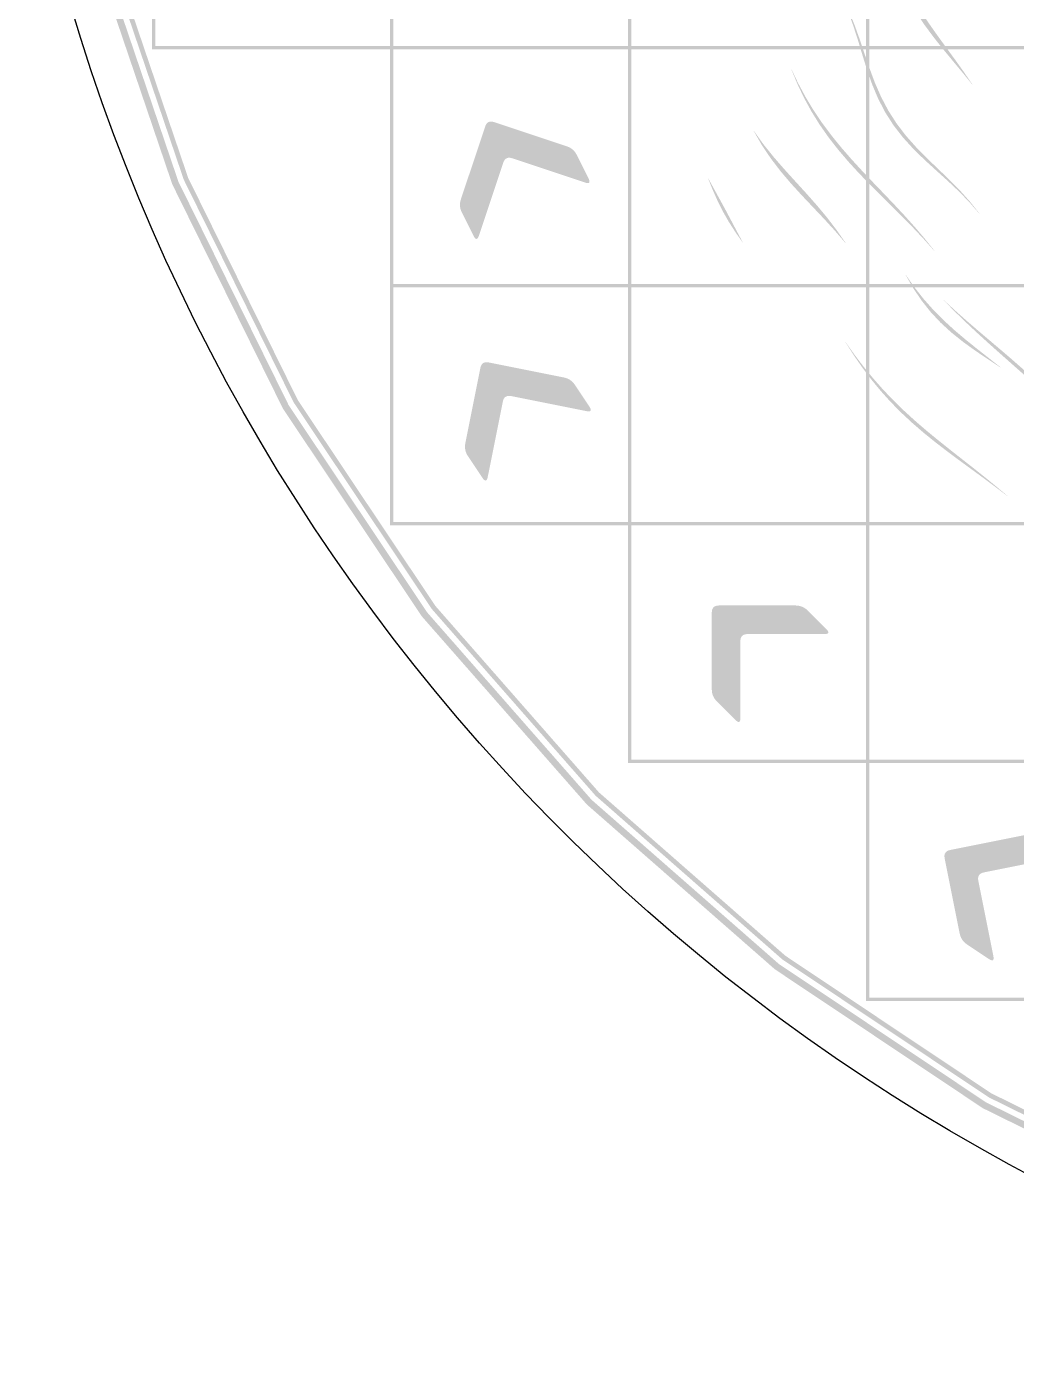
# Model space of a CAD drawing. Header units: millimetres. Extents: x 0 to 409, y 0 to 409.
# Drawn here: x 3.8 to 107.7, y 3.8 to 144.3 of the extents above; entities that cross this region are included whole.
import ezdxf

# ---------------------------------------------------------------- set-up
doc = ezdxf.new("R2010")
doc.units = ezdxf.units.MM
doc.layers.add('CUT', color=1, linetype='Continuous')
doc.layers.add('RASTER', color=7, linetype='Continuous')

msp = doc.modelspace()

# ---------------------------------------------------------------- hatches: boundary and pattern name
at = {"layer": 'RASTER'}
h = msp.add_hatch(color=7, dxfattribs=at)
h.paths.add_polyline_path([(405.485, 204.643), (403.766, 178.427), (398.641, 152.661), (390.196, 127.784), (378.577, 104.221), (363.981, 82.378), (346.659, 62.626), (326.907, 45.304), (305.064, 30.708), (281.501, 19.089), (256.624, 10.644), (230.858, 5.519), (204.642, 3.8), (178.427, 5.519), (152.661, 10.644), (127.783, 19.089), (104.221, 30.708), (82.377, 45.304), (62.625, 62.626), (45.303, 82.378), (30.708, 104.221), (19.088, 127.784), (10.644, 152.661), (5.518, 178.427), (3.8, 204.643), (5.518, 230.858), (10.644, 256.624), (19.088, 281.502), (30.708, 305.064), (45.303, 326.908), (62.625, 346.66), (82.377, 363.982), (104.221, 378.577), (127.783, 390.197), (152.661, 398.641), (178.427, 403.767), (204.642, 405.485), (230.858, 403.767), (256.624, 398.641), (281.501, 390.197), (305.064, 378.577), (326.907, 363.982), (346.659, 346.66), (363.981, 326.908), (378.577, 305.064), (390.196, 281.502), (398.641, 256.624), (403.766, 230.858)])
h.paths.add_polyline_path([(404.785, 204.643), (403.072, 178.519), (397.965, 152.842), (389.55, 128.051), (377.971, 104.571), (363.426, 82.804), (346.164, 63.121), (326.481, 45.859), (304.714, 31.314), (281.234, 19.735), (256.443, 11.32), (230.766, 6.213), (204.642, 4.5), (178.519, 6.213), (152.842, 11.32), (128.051, 19.735), (104.571, 31.314), (82.803, 45.859), (63.12, 63.121), (45.859, 82.804), (31.314, 104.571), (19.735, 128.051), (11.32, 152.842), (6.212, 178.519), (4.5, 204.643), (6.212, 230.766), (11.32, 256.443), (19.735, 281.234), (31.314, 304.714), (45.859, 326.482), (63.12, 346.165), (82.803, 363.426), (104.571, 377.971), (128.051, 389.55), (152.842, 397.965), (178.519, 403.073), (204.642, 404.785), (230.766, 403.073), (256.443, 397.965), (281.234, 389.55), (304.714, 377.971), (326.481, 363.426), (346.164, 346.165), (363.426, 326.482), (377.971, 304.714), (389.55, 281.234), (397.965, 256.443), (403.072, 230.766)])
h = msp.add_hatch(color=7, dxfattribs=at)
h.paths.add_polyline_path([(404.185, 204.643), (402.478, 178.597), (397.385, 152.997), (388.995, 128.281), (377.451, 104.871), (362.95, 83.169), (345.74, 63.545), (326.116, 46.335), (304.414, 31.834), (281.004, 20.29), (256.288, 11.9), (230.688, 6.807), (204.642, 5.1), (178.597, 6.807), (152.997, 11.9), (128.281, 20.29), (104.871, 31.834), (83.169, 46.335), (63.545, 63.545), (46.335, 83.169), (31.834, 104.871), (20.289, 128.281), (11.899, 152.997), (6.807, 178.597), (5.1, 204.643), (6.807, 230.688), (11.899, 256.288), (20.289, 281.004), (31.834, 304.414), (46.335, 326.116), (63.545, 345.74), (83.169, 362.95), (104.871, 377.451), (128.281, 388.996), (152.997, 397.386), (178.597, 402.478), (204.642, 404.185), (230.688, 402.478), (256.288, 397.386), (281.004, 388.996), (304.414, 377.451), (326.116, 362.95), (345.74, 345.74), (362.95, 326.116), (377.451, 304.414), (388.995, 281.004), (397.385, 256.288), (402.478, 230.688)])
h.paths.add_polyline_path([(403.685, 204.643), (401.982, 178.662), (396.903, 153.127), (388.534, 128.472), (377.018, 105.121), (362.553, 83.473), (345.387, 63.898), (325.812, 46.732), (304.164, 32.267), (280.813, 20.751), (256.158, 12.382), (230.623, 7.303), (204.642, 5.6), (178.662, 7.303), (153.126, 12.382), (128.472, 20.751), (105.121, 32.267), (83.473, 46.732), (63.898, 63.898), (46.731, 83.473), (32.267, 105.121), (20.751, 128.472), (12.382, 153.127), (7.303, 178.662), (5.6, 204.643), (7.303, 230.623), (12.382, 256.159), (20.751, 280.813), (32.267, 304.164), (46.731, 325.812), (63.898, 345.387), (83.473, 362.554), (105.121, 377.018), (128.472, 388.534), (153.126, 396.903), (178.662, 401.982), (204.642, 403.685), (230.623, 401.982), (256.158, 396.903), (280.813, 388.534), (304.164, 377.018), (325.812, 362.554), (345.387, 345.387), (362.553, 325.812), (377.018, 304.164), (388.534, 280.813), (396.903, 256.159), (401.982, 230.623)])
for points in [[(16.967, 166.968), (17.317, 166.968), (17.317, 142.318), (16.967, 142.318)], [(41.967, 166.968), (42.317, 166.968), (42.317, 142.318), (41.967, 142.318)], [(66.967, 166.968), (67.317, 166.968), (67.317, 142.318), (66.967, 142.318)], [(91.967, 166.968), (92.317, 166.968), (92.317, 142.318), (91.967, 142.318)], [(103.1, 138.288), (102.093, 139.529), (101.065, 140.764), (100.038, 142.006), (99.035, 143.27), (98.079, 144.567), (97.191, 145.906), (96.386, 147.294), (95.672, 148.731), (95.049, 150.212), (94.508, 151.729), (94.031, 153.272), (94.049, 153.28), (94.642, 151.794), (95.288, 150.331), (95.997, 148.898), (96.771, 147.498), (97.605, 146.133), (98.49, 144.798), (99.411, 143.488), (100.351, 142.194), (101.292, 140.904), (102.218, 139.609), (103.117, 138.299)], [(103.863, 124.688), (102.823, 125.895), (101.706, 127.047), (100.527, 128.159), (99.314, 129.255), (98.101, 130.363), (96.929, 131.508), (95.832, 132.713), (94.84, 133.993), (93.97, 135.354), (93.225, 136.791), (92.595, 138.293), (92.053, 139.839), (91.566, 141.408), (91.093, 142.974), (90.595, 144.518), (90.037, 146.024), (89.396, 147.483), (89.414, 147.492), (90.113, 146.062), (90.726, 144.587), (91.275, 143.073), (91.792, 141.534), (92.316, 139.991), (92.885, 138.465), (93.534, 136.979), (94.286, 135.552), (95.153, 134.195), (96.133, 132.912), (97.208, 131.698), (98.35, 130.536), (99.524, 129.406), (100.694, 128.281), (101.825, 127.136), (102.891, 125.948), (103.878, 124.7)], [(16.967, 142.318), (42.317, 142.318), (42.317, 141.968), (16.967, 141.968)], [(41.967, 142.318), (67.317, 142.318), (67.317, 141.968), (41.967, 141.968)], [(41.967, 141.968), (42.317, 141.968), (42.317, 117.318), (41.967, 117.318)], [(66.967, 142.318), (92.317, 142.318), (92.317, 141.968), (66.967, 141.968)], [(66.967, 141.968), (67.317, 141.968), (67.317, 117.318), (66.967, 117.318)], [(91.967, 142.318), (117.317, 142.318), (117.317, 141.968), (91.967, 141.968)], [(91.967, 141.968), (92.317, 141.968), (92.317, 117.318), (91.967, 117.318)], [(99.136, 120.777), (98.069, 121.979), (96.965, 123.156), (95.831, 124.315), (94.676, 125.466), (93.511, 126.618), (92.35, 127.781), (91.206, 128.964), (90.095, 130.176), (89.029, 131.425), (88.023, 132.717), (87.085, 134.056), (86.224, 135.442), (85.442, 136.874), (84.739, 138.349), (84.112, 139.863), (84.129, 139.872), (84.829, 138.399), (85.6, 136.964), (86.443, 135.57), (87.356, 134.218), (88.334, 132.909), (89.366, 131.639), (90.443, 130.403), (91.552, 129.194), (92.679, 128.006), (93.81, 126.828), (94.933, 125.651), (96.036, 124.466), (97.11, 123.265), (98.15, 122.042), (99.152, 120.79)], [(51.302, 122.416), (51.241, 122.26), (51.177, 122.147), (51.11, 122.077), (51.04, 122.05), (50.967, 122.067), (50.891, 122.126), (50.812, 122.229), (50.729, 122.375), (49.499, 124.835), (49.424, 125.003), (49.367, 125.173), (49.328, 125.344), (49.307, 125.516), (49.304, 125.69), (49.318, 125.864), (49.351, 126.04), (49.401, 126.217), (51.946, 133.85), (52.012, 134.014), (52.094, 134.147), (52.19, 134.251), (52.301, 134.325), (52.427, 134.369), (52.568, 134.384), (52.724, 134.369), (52.894, 134.325), (60.527, 131.78), (60.699, 131.714), (60.859, 131.635), (61.008, 131.542), (61.145, 131.435), (61.27, 131.315), (61.383, 131.181), (61.484, 131.033), (61.574, 130.872), (62.804, 128.413), (62.871, 128.259), (62.906, 128.134), (62.908, 128.037), (62.878, 127.969), (62.814, 127.929), (62.718, 127.917), (62.589, 127.934), (62.428, 127.979), (54.795, 130.524), (54.624, 130.568), (54.469, 130.583), (54.328, 130.568), (54.202, 130.524), (54.091, 130.449), (53.994, 130.346), (53.913, 130.212), (53.846, 130.049)], [(89.791, 121.619), (88.702, 122.893), (87.565, 124.138), (86.399, 125.37), (85.228, 126.608), (84.079, 127.867), (82.979, 129.165), (81.949, 130.512), (81.007, 131.916), (80.162, 133.379), (80.18, 133.389), (81.167, 132.01), (82.232, 130.683), (83.351, 129.396), (84.497, 128.133), (85.643, 126.878), (86.762, 125.614), (87.837, 124.325), (88.853, 122.999), (89.807, 121.631)], [(78.99, 121.686), (78.261, 122.724), (77.575, 123.79), (76.944, 124.89), (76.373, 126.026), (75.855, 127.192), (75.378, 128.378), (75.396, 128.389), (76.001, 127.279), (76.612, 126.172), (77.216, 125.06), (77.811, 123.94), (78.404, 122.816), (79.006, 121.698)], [(106.049, 108.559), (104.737, 109.427), (103.429, 110.309), (102.15, 111.229), (100.927, 112.208), (99.779, 113.26), (98.721, 114.394), (97.761, 115.612), (96.895, 116.905), (96.113, 118.261), (96.129, 118.273), (97.013, 117.001), (97.968, 115.784), (98.993, 114.626), (100.083, 113.525), (101.228, 112.476), (102.414, 111.469), (103.626, 110.493), (104.848, 109.532), (106.064, 108.573)], [(41.967, 117.318), (67.317, 117.318), (67.317, 116.968), (41.967, 116.968)], [(41.967, 116.968), (42.317, 116.968), (42.317, 92.318), (41.967, 92.318)], [(66.967, 117.318), (92.317, 117.318), (92.317, 116.968), (66.967, 116.968)], [(66.967, 116.968), (67.317, 116.968), (67.317, 92.318), (66.967, 92.318)], [(91.967, 117.318), (117.317, 117.318), (117.317, 116.968), (91.967, 116.968)], [(91.967, 116.968), (92.317, 116.968), (92.317, 92.318), (91.967, 92.318)], [(116.307, 100.511), (115.174, 101.614), (114.038, 102.711), (112.896, 103.799), (111.746, 104.878), (110.586, 105.945), (109.417, 107.004), (108.238, 108.056), (107.054, 109.105), (105.868, 110.156), (104.685, 111.214), (103.511, 112.284), (102.352, 113.372), (101.213, 114.483), (100.102, 115.62), (100.117, 115.633), (101.287, 114.547), (102.48, 113.487), (103.687, 112.445), (104.9, 111.415), (106.111, 110.388), (107.313, 109.358), (108.5, 108.318), (109.669, 107.263), (110.818, 106.188), (111.946, 105.093), (113.057, 103.976), (114.152, 102.839), (115.238, 101.688), (116.32, 100.526)], [(106.787, 95.037), (105.549, 95.986), (104.293, 96.921), (103.026, 97.849), (101.756, 98.779), (100.49, 99.721), (99.239, 100.684), (98.012, 101.677), (96.819, 102.707), (95.666, 103.779), (94.562, 104.898), (93.509, 106.065), (92.509, 107.279), (91.563, 108.536), (90.666, 109.833), (89.813, 111.161), (89.829, 111.173), (90.737, 109.892), (91.686, 108.641), (92.679, 107.426), (93.717, 106.249), (94.799, 105.114), (95.924, 104.017), (97.084, 102.958), (98.275, 101.931), (99.489, 100.93), (100.716, 99.949), (101.95, 98.979), (103.181, 98.012), (104.403, 97.039), (105.611, 96.054), (106.8, 95.052)], [(52.224, 97.058), (52.183, 96.895), (52.134, 96.775), (52.076, 96.697), (52.01, 96.662), (51.935, 96.669), (51.852, 96.719), (51.761, 96.811), (51.661, 96.946), (50.135, 99.234), (50.04, 99.392), (49.963, 99.553), (49.903, 99.718), (49.86, 99.886), (49.835, 100.058), (49.828, 100.233), (49.839, 100.412), (49.866, 100.594), (51.444, 108.483), (51.49, 108.654), (51.555, 108.796), (51.637, 108.911), (51.739, 108.998), (51.858, 109.058), (51.996, 109.09), (52.152, 109.095), (52.327, 109.072), (60.217, 107.494), (60.396, 107.45), (60.564, 107.391), (60.723, 107.317), (60.872, 107.228), (61.011, 107.124), (61.14, 107.005), (61.259, 106.871), (61.368, 106.723), (62.894, 104.435), (62.98, 104.291), (63.03, 104.171), (63.044, 104.075), (63.022, 104.003), (62.964, 103.956), (62.87, 103.932), (62.74, 103.933), (62.574, 103.958), (54.684, 105.536), (54.51, 105.559), (54.353, 105.554), (54.216, 105.522), (54.096, 105.462), (53.995, 105.375), (53.912, 105.26), (53.848, 105.117), (53.802, 104.947)], [(41.967, 92.318), (67.317, 92.318), (67.317, 91.968), (41.967, 91.968)], [(66.967, 92.318), (92.317, 92.318), (92.317, 91.968), (66.967, 91.968)], [(66.967, 91.968), (67.317, 91.968), (67.317, 67.318), (66.967, 67.318)], [(91.967, 92.318), (117.317, 92.318), (117.317, 91.968), (91.967, 91.968)], [(91.967, 91.968), (92.317, 91.968), (92.317, 67.318), (91.967, 67.318)], [(78.758, 71.731), (78.75, 71.563), (78.725, 71.436), (78.684, 71.348), (78.626, 71.301), (78.551, 71.293), (78.46, 71.326), (78.352, 71.398), (78.228, 71.511), (76.284, 73.455), (76.159, 73.591), (76.052, 73.734), (75.96, 73.884), (75.886, 74.041), (75.828, 74.204), (75.786, 74.375), (75.762, 74.552), (75.753, 74.736), (75.753, 82.782), (75.765, 82.958), (75.8, 83.11), (75.859, 83.239), (75.941, 83.344), (76.046, 83.426), (76.175, 83.485), (76.327, 83.52), (76.503, 83.532), (84.549, 83.532), (84.733, 83.523), (84.91, 83.499), (85.081, 83.457), (85.244, 83.399), (85.401, 83.325), (85.551, 83.233), (85.694, 83.126), (85.83, 83.001), (87.774, 81.057), (87.887, 80.933), (87.959, 80.825), (87.992, 80.734), (87.984, 80.659), (87.937, 80.601), (87.849, 80.56), (87.722, 80.535), (87.554, 80.527), (79.508, 80.527), (79.333, 80.515), (79.18, 80.48), (79.051, 80.421), (78.946, 80.339), (78.864, 80.234), (78.805, 80.105), (78.77, 79.952), (78.758, 79.777)], [(66.967, 67.318), (92.317, 67.318), (92.317, 66.968), (66.967, 66.968)], [(91.967, 67.318), (117.317, 67.318), (117.317, 66.968), (91.967, 66.968)], [(91.967, 66.968), (92.317, 66.968), (92.317, 42.318), (91.967, 42.318)], [(105.327, 46.711), (105.352, 46.545), (105.353, 46.415), (105.329, 46.321), (105.282, 46.263), (105.21, 46.241), (105.114, 46.255), (104.994, 46.305), (104.85, 46.391), (102.562, 47.917), (102.414, 48.026), (102.28, 48.145), (102.161, 48.274), (102.057, 48.413), (101.968, 48.562), (101.894, 48.721), (101.835, 48.889), (101.791, 49.068), (100.213, 56.958), (100.19, 57.133), (100.195, 57.289), (100.227, 57.427), (100.287, 57.546), (100.374, 57.648), (100.489, 57.73), (100.631, 57.795), (100.802, 57.841), (108.691, 59.419), (108.873, 59.446), (109.052, 59.457), (109.227, 59.45), (109.399, 59.425), (109.567, 59.382), (109.732, 59.322), (109.893, 59.245), (110.051, 59.15), (112.339, 57.624), (112.474, 57.524), (112.566, 57.433), (112.616, 57.35), (112.623, 57.275), (112.588, 57.209), (112.51, 57.151), (112.39, 57.102), (112.227, 57.061), (104.338, 55.483), (104.168, 55.437), (104.025, 55.373), (103.91, 55.29), (103.823, 55.189), (103.763, 55.069), (103.731, 54.932), (103.726, 54.775), (103.749, 54.601)], [(91.967, 42.318), (117.317, 42.318), (117.317, 41.968), (91.967, 41.968)]]:
    msp.add_hatch(color=7, dxfattribs=at).paths.add_polyline_path(points)

# ---------------------------------------------------------------- linework, layer by layer
at = {"layer": 'CUT'}
msp.add_lwpolyline([(110.143, 23.126), (106.989, 24.803), (103.866, 26.534), (100.773, 28.32), (97.711, 30.16), (94.682, 32.053), (91.687, 33.998), (88.726, 35.995), (85.8, 38.044), (82.911, 40.144), (80.059, 42.293), (77.244, 44.492), (74.468, 46.74), (71.733, 49.036), (69.037, 51.379), (66.383, 53.769), (63.771, 56.205), (61.202, 58.686), (58.676, 61.212), (56.195, 63.781), (53.76, 66.393), (51.37, 69.048), (49.027, 71.743), (46.731, 74.479), (44.483, 77.255), (42.284, 80.07), (40.135, 82.922), (38.036, 85.812), (35.987, 88.738), (33.99, 91.699), (32.045, 94.694), (30.152, 97.723), (28.313, 100.785), (26.527, 103.878), (24.796, 107.002), (23.119, 110.155), (21.498, 113.338), (19.932, 116.548), (18.423, 119.785), (16.97, 123.048), (15.575, 126.336), (14.237, 129.647), (12.957, 132.982), (11.736, 136.338), (10.573, 139.715), (9.469, 143.112), (8.425, 146.528)], dxfattribs=at)

doc.saveas('drawing.dxf')
